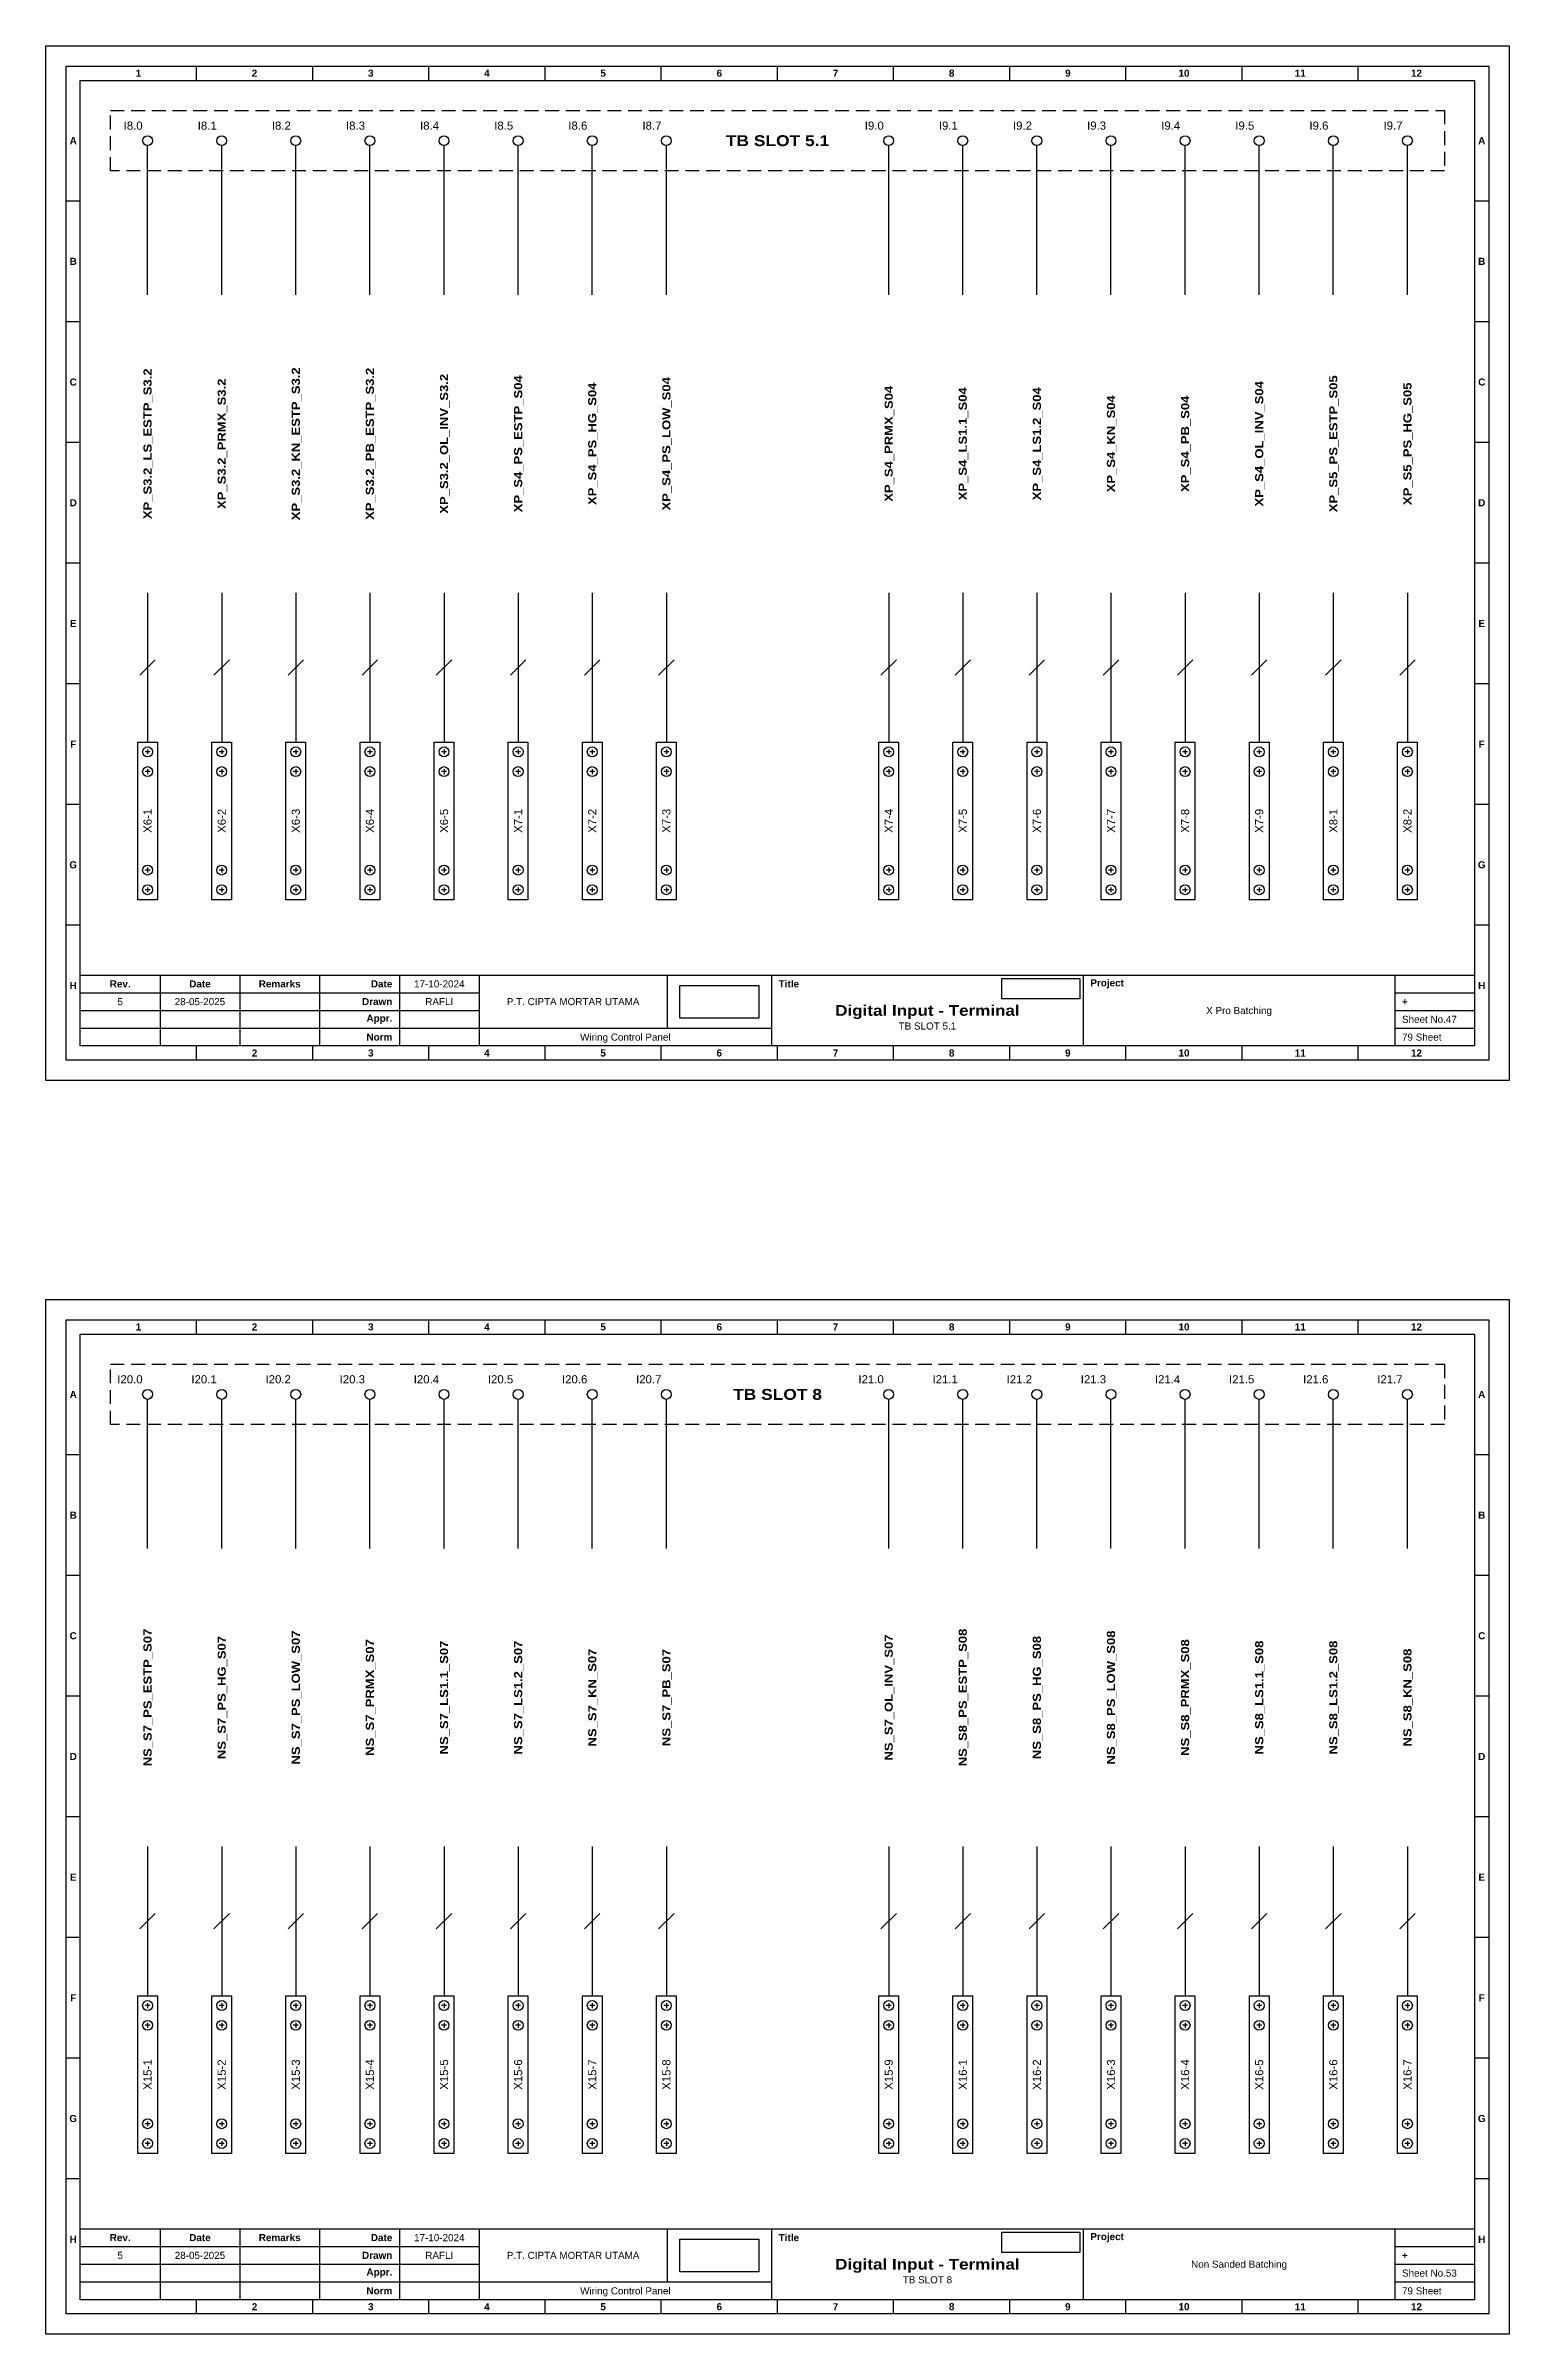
# Model space of a CAD drawing. Header units: millimetres. Extents: x 1758 to 3576, y 1915 to 2566.
# Drawn here: x 1758.5 to 2027.8, y 1914.5 to 2335.6 of the extents above; entities that cross this region are included whole.
import ezdxf
from ezdxf.enums import TextEntityAlignment as Align

# ---------------------------------------------------------------- set-up
doc = ezdxf.new("R2010")
doc.units = ezdxf.units.MM
doc.linetypes.add('HIDDEN', pattern=[9.525, 6.35, -3.175])
doc.styles.add('Bold', font='ariblk.ttf', dxfattribs={"height": 25.4})
doc.styles.get("Standard").update_dxf_attribs({"font": 'arial.ttf'})
picture_1 = doc.add_image_def('image1.png', size_in_pixel=(2048, 847))
picture_2 = doc.add_image_def('image2.png', size_in_pixel=(2092, 542))

# ---------------------------------------------------------------- blocks, each defined once
blk = doc.blocks.new('KOP MU PROJECT')
at = {"color": 6, "ltscale": 50}
for p, q in [((27.74, 184.05), (27.74, 186.66)), ((49.13, 184.05), (49.13, 186.66)), ((70.51, 184.05), (70.51, 186.66)), ((91.89, 184.05), (91.89, 186.66)), ((113.27, 184.05), (113.27, 186.66)), ((134.66, 184.05), (134.66, 186.66)), ((156.04, 184.05), (156.04, 186.66)), ((177.42, 184.05), (177.42, 186.66)), ((198.8, 184.05), (198.8, 186.66)), ((220.19, 184.05), (220.19, 186.66)), ((241.57, 184.05), (241.57, 186.66)), ((6.36, 161.84), (3.75, 161.84)), ((265.59, 161.84), (262.98, 161.84)), ((6.36, 139.63), (3.75, 139.63)), ((265.59, 139.63), (262.98, 139.63)), ((6.36, 117.42), (3.75, 117.42)), ((265.59, 117.42), (262.98, 117.42)), ((6.36, 95.22), (3.75, 95.22)), ((265.59, 95.22), (262.98, 95.22)), ((6.36, 73.01), (3.75, 73.01)), ((265.59, 73.01), (262.98, 73.01)), ((6.36, 50.8), (3.75, 50.8)), ((265.59, 50.8), (262.98, 50.8)), ((6.36, 28.59), (3.75, 28.59)), ((265.59, 28.59), (262.98, 28.59)), ((27.74, 3.75), (27.74, 6.36)), ((49.13, 3.75), (49.13, 6.36)), ((70.51, 3.75), (70.51, 6.36)), ((91.89, 3.75), (91.89, 6.36)), ((113.27, 3.75), (113.27, 6.36)), ((134.66, 3.75), (134.66, 6.36)), ((156.04, 3.75), (156.04, 6.36)), ((177.42, 3.75), (177.42, 6.36)), ((198.8, 3.75), (198.8, 6.36)), ((220.19, 3.75), (220.19, 6.36)), ((241.57, 3.75), (241.57, 6.36))]:
    blk.add_line(p, q, dxfattribs=at)
at = {"ltscale": 50}
for p, q in [((6.36, 19.41), (262.98, 19.41)), ((21.04, 19.41), (21.04, 6.36)), ((35.72, 19.41), (35.72, 6.36)), ((50.41, 19.41), (50.41, 6.36)), ((65.09, 19.41), (65.09, 6.36)), ((79.77, 19.41), (79.77, 6.36)), ((114.35, 19.41), (114.35, 9.62)), ((133.6, 19.41), (133.6, 6.36)), ((190.95, 19.41), (190.95, 6.36)), ((248.3, 19.41), (248.3, 6.36)), ((6.36, 16.15), (79.77, 16.15)), ((6.36, 12.89), (79.77, 12.89)), ((248.3, 16.15), (262.98, 16.15)), ((248.3, 12.89), (262.98, 12.89)), ((6.36, 9.62), (133.6, 9.62)), ((248.3, 9.62), (262.98, 9.62))]:
    blk.add_line(p, q, dxfattribs=at)
at = {"color": 1, "ltscale": 50}
blk.add_lwpolyline([(269.34, 0), (0, 0), (0, 190.41), (269.34, 190.41)], close=True, dxfattribs=at)
at = {"color": 6, "ltscale": 50}
for points in [[(265.59, 3.75), (3.75, 3.75), (3.75, 186.66), (265.59, 186.66)], [(262.98, 6.36), (6.36, 6.36), (6.36, 184.05), (262.98, 184.05)]]:
    blk.add_lwpolyline(points, close=True, dxfattribs=at)
at = {"ltscale": 50, "char_height": 1.305, "attachment_point": 4}
for s, width, heights, insert in [('\\pxqc;{\\fArial|b1|i0|c0|p34;1}', 21.3825, [2.51], (6.36, 185.36)), ('\\pxqc;{\\fArial|b1|i0|c0|p34;2}', 21.3825, [2.51], (27.74, 185.36)), ('\\pxqc;{\\fArial|b1|i0|c0|p34;3}', 21.3825, [2.51], (49.13, 185.36)), ('\\pxqc;{\\fArial|b1|i0|c0|p34;4}', 21.3825, [2.51], (70.51, 185.36)), ('\\pxqc;{\\fArial|b1|i0|c0|p34;5}', 21.3825, [2.51], (91.89, 185.36)), ('\\pxqc;{\\fArial|b1|i0|c0|p34;6}', 21.3825, [2.51], (113.27, 185.36)), ('\\pxqc;{\\fArial|b1|i0|c0|p34;7}', 21.3825, [2.51], (134.66, 185.36)), ('\\pxqc;{\\fArial|b1|i0|c0|p34;8}', 21.3825, [2.51], (156.04, 185.36)), ('\\pxqc;{\\fArial|b1|i0|c0|p34;9}', 21.3825, [2.51], (177.42, 185.36)), ('\\pxqc;{\\fArial|b1|i0|c0|p34;10}', 21.3825, [2.51], (198.8, 185.36)), ('\\pxqc;{\\fArial|b1|i0|c0|p34;11}', 21.3825, [2.51], (220.19, 185.36)), ('\\pxqc;{\\fArial|b1|i0|c0|p34;12}', 21.3825, [2.51], (241.57, 185.36)), ('\\pxqc;{\\fArial|b1|i0|c0|p34;A}', 2.61, [2.51], (3.75, 172.95)), ('\\pxqc;{\\fArial|b1|i0|c0|p34;A}', 2.61, [2.51], (262.98, 172.95)), ('\\pxqc;{\\fArial|b1|i0|c0|p34;B}', 2.61, [2.51], (3.75, 150.74)), ('\\pxqc;{\\fArial|b1|i0|c0|p34;B}', 2.61, [2.51], (262.98, 150.74)), ('\\pxqc;{\\fArial|b1|i0|c0|p34;C}', 2.61, [2.51], (3.75, 128.53)), ('\\pxqc;{\\fArial|b1|i0|c0|p34;C}', 2.61, [2.51], (262.98, 128.53)), ('\\pxqc;{\\fArial|b1|i0|c0|p34;D}', 2.61, [2.51], (3.75, 106.32)), ('\\pxqc;{\\fArial|b1|i0|c0|p34;D}', 2.61, [2.51], (262.98, 106.32)), ('\\pxqc;{\\fArial|b1|i0|c0|p34;E}', 2.61, [2.51], (3.75, 84.11)), ('\\pxqc;{\\fArial|b1|i0|c0|p34;E}', 2.61, [2.51], (262.98, 84.11)), ('\\pxqc;{\\fArial|b1|i0|c0|p34;F}', 2.61, [2.51], (3.75, 61.9)), ('\\pxqc;{\\fArial|b1|i0|c0|p34;F}', 2.61, [2.51], (262.98, 61.9)), ('\\pxqc;{\\fArial|b1|i0|c0|p34;G}', 2.61, [2.51], (3.75, 39.69)), ('\\pxqc;{\\fArial|b1|i0|c0|p34;G}', 2.61, [2.51], (262.98, 39.69)), ('\\pxqc;{\\fArial|b1|i0|c0|p34;H}', 2.61, [2.51], (3.75, 17.47)), ('\\pxqc;{\\fArial|b1|i0|c0|p34;Rev.}', 14.6811, [2.88], (6.36, 17.78)), ('\\pxqc;{\\fArial|b1|i0|c0|p34;Date}', 14.6811, [2.88], (21.04, 17.78)), ('\\pxqc;{\\fArial|b1|i0|c0|p34;Remarks}', 14.6811, [2.88], (35.72, 17.78)), ('\\pxqr;{\\fArial|b1|i0|c0|p34;Date}', 13.3761, [2.88], (50.41, 17.78)), ('\\pxql;{\\fArial|b1|i0|c0|p34;Title}', 50.2419, [2.88], (134.9, 17.78)), ('\\pxql;{\\fArial|b1|i0|c0|p34;Project}', 50.2419, [2.88], (192.25, 17.78)), ('\\pxqc;{\\fArial|b1|i0|c0|p34;H}', 2.61, [2.51], (262.98, 17.47)), ('\\pxqr;{\\fArial|b1|i0|c0|p34;Drawn}', 13.3761, [2.88], (50.41, 14.52)), ('\\pxql;{\\fArial|b1|i0|c0|p34;+}', 14.6811, [2.88], (249.61, 14.52)), ('\\pxqr;{\\fArial|b1|i0|c0|p34;Appr.}', 13.3761, [2.88], (50.41, 11.26)), ('\\pxqr;{\\fArial|b1|i0|c0|p34;Norm}', 13.3761, [2.88], (50.41, 7.99)), ('\\pxqc;{\\fArial|b1|i0|c0|p34;2}', 21.3825, [2.51], (27.74, 5.06)), ('\\pxqc;{\\fArial|b1|i0|c0|p34;3}', 21.3825, [2.51], (49.13, 5.06)), ('\\pxqc;{\\fArial|b1|i0|c0|p34;4}', 21.3825, [2.51], (70.51, 5.06)), ('\\pxqc;{\\fArial|b1|i0|c0|p34;5}', 21.3825, [2.51], (91.89, 5.06)), ('\\pxqc;{\\fArial|b1|i0|c0|p34;6}', 21.3825, [2.51], (113.27, 5.06)), ('\\pxqc;{\\fArial|b1|i0|c0|p34;7}', 21.3825, [2.51], (134.66, 5.06)), ('\\pxqc;{\\fArial|b1|i0|c0|p34;8}', 21.3825, [2.51], (156.04, 5.06)), ('\\pxqc;{\\fArial|b1|i0|c0|p34;9}', 21.3825, [2.51], (177.42, 5.06)), ('\\pxqc;{\\fArial|b1|i0|c0|p34;10}', 21.3825, [2.51], (198.8, 5.06)), ('\\pxqc;{\\fArial|b1|i0|c0|p34;11}', 21.3825, [2.51], (220.19, 5.06)), ('\\pxqc;{\\fArial|b1|i0|c0|p34;12}', 21.3825, [2.51], (241.57, 5.06))]:
    blk.add_mtext_dynamic_manual_height_columns(s, width=width, gutter_width=0.0326, heights=heights, dxfattribs=dict(at, insert=insert))
at = {"ltscale": 50}
for tag, p in [('DATECREATED', (72.43, 17.78)), ('REV', (13.7, 14.52)), ('REVDATE', (28.38, 14.52)), ('REMARKS', (43.06, 14.52)), ('DRAWN', (72.43, 14.52)), ('COMPANY', (97.06, 14.52)), ('PROJECT', (219.62, 12.89)), ('NORM', (72.43, 7.99)), ('APPR', (72.43, 11.26)), ('DRAWINGCATEGORY', (106.68, 7.99)), ('DESCRIPTION', (162.27, 10.03))]:
    blk.add_attdef(tag, text='', height=1.3, dxfattribs=at).set_placement(p, align=Align.MIDDLE_CENTER)
at = {"ltscale": 50, "style": 'Bold'}
blk.add_attdef('TITLE', text='', height=1.96, dxfattribs=at).set_placement((162.27, 12.89), align=Align.MIDDLE_CENTER)
at = {"ltscale": 50}
for tag, p in [('TOTALSHEET', (249.61, 7.99)), ('SHEETNUMBER', (249.61, 11.26))]:
    blk.add_attdef(tag, text='', height=1.3, dxfattribs=at).set_placement(p, align=Align.MIDDLE_LEFT)
image = blk.add_image(picture_1, insert=(116.72, 11.48), size_in_units=(14.5, 6), dxfattribs=at)
image.dxf.flags = 15
image = blk.add_image(picture_2, insert=(175.94, 15.04), size_in_units=(14.36, 3.72), dxfattribs=at)
image.dxf.flags = 15

msp = doc.modelspace()

# ---------------------------------------------------------------- linework, layer by layer
at = {"color": 146, "true_color": 0x105689}
for p, q in [((1777.22, 2289.83), (1777.22, 2317.27)), ((1790.86, 2289.83), (1790.86, 2317.27)), ((1804.5, 2289.83), (1804.5, 2317.27)), ((1818.14, 2289.83), (1818.14, 2317.27)), ((1831.78, 2289.83), (1831.78, 2317.27)), ((1845.42, 2289.83), (1845.42, 2317.27)), ((1859.06, 2289.83), (1859.06, 2317.27)), ((1872.7, 2289.83), (1872.7, 2317.27)), ((1913.62, 2289.83), (1913.62, 2317.27)), ((1927.25, 2289.83), (1927.25, 2317.27)), ((1940.89, 2289.83), (1940.89, 2317.27)), ((1954.53, 2289.83), (1954.53, 2317.27)), ((1968.17, 2289.83), (1968.17, 2317.27)), ((1981.81, 2289.83), (1981.81, 2317.27)), ((1995.45, 2289.83), (1995.45, 2317.27)), ((2009.09, 2289.83), (2009.09, 2317.27)), ((1777.22, 2234.96), (1777.22, 2207.52)), ((1790.86, 2234.96), (1790.86, 2207.52)), ((1804.5, 2234.96), (1804.5, 2207.52)), ((1818.14, 2234.96), (1818.14, 2207.52)), ((1831.78, 2234.96), (1831.78, 2207.52)), ((1845.42, 2234.96), (1845.42, 2207.52)), ((1859.06, 2234.96), (1859.06, 2207.52)), ((1872.7, 2234.96), (1872.7, 2207.52)), ((1913.62, 2234.96), (1913.62, 2207.52)), ((1927.25, 2234.96), (1927.25, 2207.52)), ((1940.89, 2234.96), (1940.89, 2207.52)), ((1954.53, 2234.96), (1954.53, 2207.52)), ((1968.17, 2234.96), (1968.17, 2207.52)), ((1981.81, 2234.96), (1981.81, 2207.52)), ((1995.45, 2234.96), (1995.45, 2207.52)), ((2009.09, 2234.96), (2009.09, 2207.52)), ((1775.8, 2219.83), (1778.63, 2222.66)), ((1789.44, 2219.83), (1792.27, 2222.66)), ((1803.08, 2219.83), (1805.91, 2222.66)), ((1816.72, 2219.83), (1819.55, 2222.66)), ((1830.36, 2219.83), (1833.19, 2222.66)), ((1844, 2219.83), (1846.83, 2222.66)), ((1857.64, 2219.83), (1860.47, 2222.66)), ((1871.28, 2219.83), (1874.11, 2222.66)), ((1912.2, 2219.83), (1915.03, 2222.66)), ((1925.84, 2219.83), (1928.67, 2222.66)), ((1939.48, 2219.83), (1942.31, 2222.66)), ((1953.12, 2219.83), (1955.95, 2222.66)), ((1966.76, 2219.83), (1969.59, 2222.66)), ((1980.4, 2219.83), (1983.23, 2222.66)), ((1994.04, 2219.83), (1996.87, 2222.66)), ((2007.68, 2219.83), (2010.51, 2222.66)), ((1777.22, 2059.13), (1777.22, 2086.57)), ((1790.86, 2059.13), (1790.86, 2086.57)), ((1804.5, 2059.13), (1804.5, 2086.57)), ((1818.14, 2059.13), (1818.14, 2086.57)), ((1831.78, 2059.13), (1831.78, 2086.57)), ((1845.42, 2059.13), (1845.42, 2086.57)), ((1859.06, 2059.13), (1859.06, 2086.57)), ((1872.7, 2059.13), (1872.7, 2086.57)), ((1913.62, 2059.13), (1913.62, 2086.57)), ((1927.25, 2059.13), (1927.25, 2086.57)), ((1940.89, 2059.13), (1940.89, 2086.57)), ((1954.53, 2059.13), (1954.53, 2086.57)), ((1968.17, 2059.13), (1968.17, 2086.57)), ((1981.81, 2059.13), (1981.81, 2086.57)), ((1995.45, 2059.13), (1995.45, 2086.57)), ((2009.09, 2059.13), (2009.09, 2086.57)), ((1777.22, 2004.26), (1777.22, 1976.82)), ((1790.86, 2004.26), (1790.86, 1976.82)), ((1804.5, 2004.26), (1804.5, 1976.82)), ((1818.14, 2004.26), (1818.14, 1976.82)), ((1831.78, 2004.26), (1831.78, 1976.82)), ((1845.42, 2004.26), (1845.42, 1976.82)), ((1859.06, 2004.26), (1859.06, 1976.82)), ((1872.7, 2004.26), (1872.7, 1976.82)), ((1913.62, 2004.26), (1913.62, 1976.82)), ((1927.25, 2004.26), (1927.25, 1976.82)), ((1940.89, 2004.26), (1940.89, 1976.82)), ((1954.53, 2004.26), (1954.53, 1976.82)), ((1968.17, 2004.26), (1968.17, 1976.82)), ((1981.81, 2004.26), (1981.81, 1976.82)), ((1995.45, 2004.26), (1995.45, 1976.82)), ((2009.09, 2004.26), (2009.09, 1976.82)), ((1775.8, 1989.12), (1778.63, 1991.95)), ((1789.44, 1989.12), (1792.27, 1991.95)), ((1803.08, 1989.12), (1805.91, 1991.95)), ((1816.72, 1989.12), (1819.55, 1991.95)), ((1830.36, 1989.12), (1833.19, 1991.95)), ((1844, 1989.12), (1846.83, 1991.95)), ((1857.64, 1989.12), (1860.47, 1991.95)), ((1871.28, 1989.12), (1874.11, 1991.95)), ((1912.2, 1989.12), (1915.03, 1991.95)), ((1925.84, 1989.12), (1928.67, 1991.95)), ((1939.48, 1989.12), (1942.31, 1991.95)), ((1953.12, 1989.12), (1955.95, 1991.95)), ((1966.76, 1989.12), (1969.59, 1991.95)), ((1980.4, 1989.12), (1983.23, 1991.95)), ((1994.04, 1989.12), (1996.87, 1991.95)), ((2007.68, 1989.12), (2010.51, 1991.95))]:
    msp.add_line(p, q, dxfattribs=at)
at = {"color": 6}
for p, q in [((1777.67, 2205.71), (1776.76, 2205.71)), ((1777.22, 2206.16), (1777.22, 2205.26)), ((1777.22, 2202.54), (1777.22, 2201.63)), ((1791.31, 2205.71), (1790.4, 2205.71)), ((1790.86, 2206.16), (1790.86, 2205.26)), ((1790.86, 2202.54), (1790.86, 2201.63)), ((1804.95, 2205.71), (1804.04, 2205.71)), ((1804.5, 2206.16), (1804.5, 2205.26)), ((1804.5, 2202.54), (1804.5, 2201.63)), ((1818.59, 2205.71), (1817.68, 2205.71)), ((1818.14, 2206.16), (1818.14, 2205.26)), ((1818.14, 2202.54), (1818.14, 2201.63)), ((1832.23, 2205.71), (1831.32, 2205.71)), ((1831.78, 2206.16), (1831.78, 2205.26)), ((1831.78, 2202.54), (1831.78, 2201.63)), ((1845.87, 2205.71), (1844.96, 2205.71)), ((1845.42, 2206.16), (1845.42, 2205.26)), ((1845.42, 2202.54), (1845.42, 2201.63)), ((1859.51, 2205.71), (1858.6, 2205.71)), ((1859.06, 2206.16), (1859.06, 2205.26)), ((1859.06, 2202.54), (1859.06, 2201.63)), ((1873.15, 2205.71), (1872.24, 2205.71)), ((1872.7, 2206.16), (1872.7, 2205.26)), ((1872.7, 2202.54), (1872.7, 2201.63)), ((1914.07, 2205.71), (1913.16, 2205.71)), ((1913.62, 2206.16), (1913.62, 2205.26)), ((1913.62, 2202.54), (1913.62, 2201.63)), ((1927.71, 2205.71), (1926.8, 2205.71)), ((1927.25, 2206.16), (1927.25, 2205.26)), ((1927.25, 2202.54), (1927.25, 2201.63)), ((1941.35, 2205.71), (1940.44, 2205.71)), ((1940.89, 2206.16), (1940.89, 2205.26)), ((1940.89, 2202.54), (1940.89, 2201.63)), ((1954.99, 2205.71), (1954.08, 2205.71)), ((1954.53, 2206.16), (1954.53, 2205.26)), ((1954.53, 2202.54), (1954.53, 2201.63)), ((1968.63, 2205.71), (1967.72, 2205.71)), ((1968.17, 2206.16), (1968.17, 2205.26)), ((1968.17, 2202.54), (1968.17, 2201.63)), ((1982.27, 2205.71), (1981.36, 2205.71)), ((1981.81, 2206.16), (1981.81, 2205.26)), ((1981.81, 2202.54), (1981.81, 2201.63)), ((1995.91, 2205.71), (1995, 2205.71)), ((1995.45, 2206.16), (1995.45, 2205.26)), ((1995.45, 2202.54), (1995.45, 2201.63)), ((2009.55, 2205.71), (2008.64, 2205.71)), ((2009.09, 2206.16), (2009.09, 2205.26)), ((2009.09, 2202.54), (2009.09, 2201.63)), ((1777.67, 2202.08), (1776.76, 2202.08)), ((1791.31, 2202.08), (1790.4, 2202.08)), ((1804.95, 2202.08), (1804.04, 2202.08)), ((1818.59, 2202.08), (1817.68, 2202.08)), ((1832.23, 2202.08), (1831.32, 2202.08)), ((1845.87, 2202.08), (1844.96, 2202.08)), ((1859.51, 2202.08), (1858.6, 2202.08)), ((1873.15, 2202.08), (1872.24, 2202.08)), ((1914.07, 2202.08), (1913.16, 2202.08)), ((1927.71, 2202.08), (1926.8, 2202.08)), ((1941.35, 2202.08), (1940.44, 2202.08)), ((1954.99, 2202.08), (1954.08, 2202.08)), ((1968.63, 2202.08), (1967.72, 2202.08)), ((1982.27, 2202.08), (1981.36, 2202.08)), ((1995.91, 2202.08), (1995, 2202.08)), ((2009.55, 2202.08), (2008.64, 2202.08)), ((1777.67, 2183.95), (1776.76, 2183.95)), ((1777.22, 2184.41), (1777.22, 2183.5)), ((1791.31, 2183.95), (1790.4, 2183.95)), ((1790.86, 2184.41), (1790.86, 2183.5)), ((1804.95, 2183.95), (1804.04, 2183.95)), ((1804.5, 2184.41), (1804.5, 2183.5)), ((1818.59, 2183.95), (1817.68, 2183.95)), ((1818.14, 2184.41), (1818.14, 2183.5)), ((1832.23, 2183.95), (1831.32, 2183.95)), ((1831.78, 2184.41), (1831.78, 2183.5)), ((1845.87, 2183.95), (1844.96, 2183.95)), ((1845.42, 2184.41), (1845.42, 2183.5)), ((1859.51, 2183.95), (1858.6, 2183.95)), ((1859.06, 2184.41), (1859.06, 2183.5)), ((1873.15, 2183.95), (1872.24, 2183.95)), ((1872.7, 2184.41), (1872.7, 2183.5)), ((1914.07, 2183.95), (1913.16, 2183.95)), ((1913.62, 2184.41), (1913.62, 2183.5)), ((1927.71, 2183.95), (1926.8, 2183.95)), ((1927.25, 2184.41), (1927.25, 2183.5)), ((1941.35, 2183.95), (1940.44, 2183.95)), ((1940.89, 2184.41), (1940.89, 2183.5)), ((1954.99, 2183.95), (1954.08, 2183.95)), ((1954.53, 2184.41), (1954.53, 2183.5)), ((1968.63, 2183.95), (1967.72, 2183.95)), ((1968.17, 2184.41), (1968.17, 2183.5)), ((1982.27, 2183.95), (1981.36, 2183.95)), ((1981.81, 2184.41), (1981.81, 2183.5)), ((1995.91, 2183.95), (1995, 2183.95)), ((1995.45, 2184.41), (1995.45, 2183.5)), ((2009.55, 2183.95), (2008.64, 2183.95)), ((2009.09, 2184.41), (2009.09, 2183.5)), ((1777.67, 2180.33), (1776.76, 2180.33)), ((1777.22, 2180.78), (1777.22, 2179.87)), ((1791.31, 2180.33), (1790.4, 2180.33)), ((1790.86, 2180.78), (1790.86, 2179.87)), ((1804.95, 2180.33), (1804.04, 2180.33)), ((1804.5, 2180.78), (1804.5, 2179.87)), ((1818.59, 2180.33), (1817.68, 2180.33)), ((1818.14, 2180.78), (1818.14, 2179.87)), ((1832.23, 2180.33), (1831.32, 2180.33)), ((1831.78, 2180.78), (1831.78, 2179.87)), ((1845.87, 2180.33), (1844.96, 2180.33)), ((1845.42, 2180.78), (1845.42, 2179.87)), ((1859.51, 2180.33), (1858.6, 2180.33)), ((1859.06, 2180.78), (1859.06, 2179.87)), ((1873.15, 2180.33), (1872.24, 2180.33)), ((1872.7, 2180.78), (1872.7, 2179.87)), ((1914.07, 2180.33), (1913.16, 2180.33)), ((1913.62, 2180.78), (1913.62, 2179.87)), ((1927.71, 2180.33), (1926.8, 2180.33)), ((1927.25, 2180.78), (1927.25, 2179.87)), ((1941.35, 2180.33), (1940.44, 2180.33)), ((1940.89, 2180.78), (1940.89, 2179.87)), ((1954.99, 2180.33), (1954.08, 2180.33)), ((1954.53, 2180.78), (1954.53, 2179.87)), ((1968.63, 2180.33), (1967.72, 2180.33)), ((1968.17, 2180.78), (1968.17, 2179.87)), ((1982.27, 2180.33), (1981.36, 2180.33)), ((1981.81, 2180.78), (1981.81, 2179.87)), ((1995.91, 2180.33), (1995, 2180.33)), ((1995.45, 2180.78), (1995.45, 2179.87)), ((2009.55, 2180.33), (2008.64, 2180.33)), ((2009.09, 2180.78), (2009.09, 2179.87)), ((1777.22, 1975.46), (1777.22, 1974.55)), ((1790.86, 1975.46), (1790.86, 1974.55)), ((1804.5, 1975.46), (1804.5, 1974.55)), ((1818.14, 1975.46), (1818.14, 1974.55)), ((1831.78, 1975.46), (1831.78, 1974.55)), ((1845.42, 1975.46), (1845.42, 1974.55)), ((1859.06, 1975.46), (1859.06, 1974.55)), ((1872.7, 1975.46), (1872.7, 1974.55)), ((1913.62, 1975.46), (1913.62, 1974.55)), ((1927.25, 1975.46), (1927.25, 1974.55)), ((1940.89, 1975.46), (1940.89, 1974.55)), ((1954.53, 1975.46), (1954.53, 1974.55)), ((1968.17, 1975.46), (1968.17, 1974.55)), ((1981.81, 1975.46), (1981.81, 1974.55)), ((1995.45, 1975.46), (1995.45, 1974.55)), ((2009.09, 1975.46), (2009.09, 1974.55)), ((1777.67, 1975.01), (1776.76, 1975.01)), ((1777.67, 1971.38), (1776.76, 1971.38)), ((1777.22, 1971.83), (1777.22, 1970.93)), ((1791.31, 1975.01), (1790.4, 1975.01)), ((1791.31, 1971.38), (1790.4, 1971.38)), ((1790.86, 1971.83), (1790.86, 1970.93)), ((1804.95, 1975.01), (1804.04, 1975.01)), ((1804.95, 1971.38), (1804.04, 1971.38)), ((1804.5, 1971.83), (1804.5, 1970.93)), ((1818.59, 1975.01), (1817.68, 1975.01)), ((1818.59, 1971.38), (1817.68, 1971.38)), ((1818.14, 1971.83), (1818.14, 1970.93)), ((1832.23, 1975.01), (1831.32, 1975.01)), ((1832.23, 1971.38), (1831.32, 1971.38)), ((1831.78, 1971.83), (1831.78, 1970.93)), ((1845.87, 1975.01), (1844.96, 1975.01)), ((1845.87, 1971.38), (1844.96, 1971.38)), ((1845.42, 1971.83), (1845.42, 1970.93)), ((1859.51, 1975.01), (1858.6, 1975.01)), ((1859.51, 1971.38), (1858.6, 1971.38)), ((1859.06, 1971.83), (1859.06, 1970.93)), ((1873.15, 1975.01), (1872.24, 1975.01)), ((1873.15, 1971.38), (1872.24, 1971.38)), ((1872.7, 1971.83), (1872.7, 1970.93)), ((1914.07, 1975.01), (1913.16, 1975.01)), ((1914.07, 1971.38), (1913.16, 1971.38)), ((1913.62, 1971.83), (1913.62, 1970.93)), ((1927.71, 1975.01), (1926.8, 1975.01)), ((1927.71, 1971.38), (1926.8, 1971.38)), ((1927.25, 1971.83), (1927.25, 1970.93)), ((1941.35, 1975.01), (1940.44, 1975.01)), ((1941.35, 1971.38), (1940.44, 1971.38)), ((1940.89, 1971.83), (1940.89, 1970.93)), ((1954.99, 1975.01), (1954.08, 1975.01)), ((1954.99, 1971.38), (1954.08, 1971.38)), ((1954.53, 1971.83), (1954.53, 1970.93)), ((1968.63, 1975.01), (1967.72, 1975.01)), ((1968.63, 1971.38), (1967.72, 1971.38)), ((1968.17, 1971.83), (1968.17, 1970.93)), ((1982.27, 1975.01), (1981.36, 1975.01)), ((1982.27, 1971.38), (1981.36, 1971.38)), ((1981.81, 1971.83), (1981.81, 1970.93)), ((1995.91, 1975.01), (1995, 1975.01)), ((1995.91, 1971.38), (1995, 1971.38)), ((1995.45, 1971.83), (1995.45, 1970.93)), ((2009.55, 1975.01), (2008.64, 1975.01)), ((2009.55, 1971.38), (2008.64, 1971.38)), ((2009.09, 1971.83), (2009.09, 1970.93)), ((1777.67, 1953.25), (1776.76, 1953.25)), ((1777.22, 1953.7), (1777.22, 1952.79)), ((1777.22, 1950.07), (1777.22, 1949.17)), ((1791.31, 1953.25), (1790.4, 1953.25)), ((1790.86, 1953.7), (1790.86, 1952.79)), ((1790.86, 1950.07), (1790.86, 1949.17)), ((1804.95, 1953.25), (1804.04, 1953.25)), ((1804.5, 1953.7), (1804.5, 1952.79)), ((1804.5, 1950.07), (1804.5, 1949.17)), ((1818.59, 1953.25), (1817.68, 1953.25)), ((1818.14, 1953.7), (1818.14, 1952.79)), ((1818.14, 1950.07), (1818.14, 1949.17)), ((1832.23, 1953.25), (1831.32, 1953.25)), ((1831.78, 1953.7), (1831.78, 1952.79)), ((1831.78, 1950.07), (1831.78, 1949.17)), ((1845.87, 1953.25), (1844.96, 1953.25)), ((1845.42, 1953.7), (1845.42, 1952.79)), ((1845.42, 1950.07), (1845.42, 1949.17)), ((1859.51, 1953.25), (1858.6, 1953.25)), ((1859.06, 1953.7), (1859.06, 1952.79)), ((1859.06, 1950.07), (1859.06, 1949.17)), ((1873.15, 1953.25), (1872.24, 1953.25)), ((1872.7, 1953.7), (1872.7, 1952.79)), ((1872.7, 1950.07), (1872.7, 1949.17)), ((1914.07, 1953.25), (1913.16, 1953.25)), ((1913.62, 1953.7), (1913.62, 1952.79)), ((1913.62, 1950.07), (1913.62, 1949.17)), ((1927.71, 1953.25), (1926.8, 1953.25)), ((1927.25, 1953.7), (1927.25, 1952.79)), ((1927.25, 1950.07), (1927.25, 1949.17)), ((1941.35, 1953.25), (1940.44, 1953.25)), ((1940.89, 1953.7), (1940.89, 1952.79)), ((1940.89, 1950.07), (1940.89, 1949.17)), ((1954.99, 1953.25), (1954.08, 1953.25)), ((1954.53, 1953.7), (1954.53, 1952.79)), ((1954.53, 1950.07), (1954.53, 1949.17)), ((1968.63, 1953.25), (1967.72, 1953.25)), ((1968.17, 1953.7), (1968.17, 1952.79)), ((1968.17, 1950.07), (1968.17, 1949.17)), ((1982.27, 1953.25), (1981.36, 1953.25)), ((1981.81, 1953.7), (1981.81, 1952.79)), ((1981.81, 1950.07), (1981.81, 1949.17)), ((1995.91, 1953.25), (1995, 1953.25)), ((1995.45, 1953.7), (1995.45, 1952.79)), ((1995.45, 1950.07), (1995.45, 1949.17)), ((2009.55, 1953.25), (2008.64, 1953.25)), ((2009.09, 1953.7), (2009.09, 1952.79)), ((2009.09, 1950.07), (2009.09, 1949.17)), ((1777.67, 1949.62), (1776.76, 1949.62)), ((1791.31, 1949.62), (1790.4, 1949.62)), ((1804.95, 1949.62), (1804.04, 1949.62)), ((1818.59, 1949.62), (1817.68, 1949.62)), ((1832.23, 1949.62), (1831.32, 1949.62)), ((1845.87, 1949.62), (1844.96, 1949.62)), ((1859.51, 1949.62), (1858.6, 1949.62)), ((1873.15, 1949.62), (1872.24, 1949.62)), ((1914.07, 1949.62), (1913.16, 1949.62)), ((1927.71, 1949.62), (1926.8, 1949.62)), ((1941.35, 1949.62), (1940.44, 1949.62)), ((1954.99, 1949.62), (1954.08, 1949.62)), ((1968.63, 1949.62), (1967.72, 1949.62)), ((1982.27, 1949.62), (1981.36, 1949.62)), ((1995.91, 1949.62), (1995, 1949.62)), ((2009.55, 1949.62), (2008.64, 1949.62))]:
    msp.add_line(p, q, dxfattribs=at)
at = {"linetype": 'HIDDEN', "ltscale": 0.4}
for points in [[(1770.4, 2323.73), (2015.91, 2323.73), (2015.91, 2312.63), (1770.4, 2312.63)], [(1770.4, 2093.02), (2015.91, 2093.02), (2015.91, 2081.92), (1770.4, 2081.92)]]:
    msp.add_lwpolyline(points, close=True, dxfattribs=at)
at = {"color": 6}
for points in [[(1775.4, 2207.52), (1779.03, 2207.52), (1779.03, 2178.51), (1775.4, 2178.51)], [(1789.04, 2207.52), (1792.67, 2207.52), (1792.67, 2178.51), (1789.04, 2178.51)], [(1802.68, 2207.52), (1806.31, 2207.52), (1806.31, 2178.51), (1802.68, 2178.51)], [(1816.32, 2207.52), (1819.95, 2207.52), (1819.95, 2178.51), (1816.32, 2178.51)], [(1829.96, 2207.52), (1833.59, 2207.52), (1833.59, 2178.51), (1829.96, 2178.51)], [(1843.6, 2207.52), (1847.23, 2207.52), (1847.23, 2178.51), (1843.6, 2178.51)], [(1857.24, 2207.52), (1860.87, 2207.52), (1860.87, 2178.51), (1857.24, 2178.51)], [(1870.88, 2207.52), (1874.51, 2207.52), (1874.51, 2178.51), (1870.88, 2178.51)], [(1911.8, 2207.52), (1915.43, 2207.52), (1915.43, 2178.51), (1911.8, 2178.51)], [(1925.44, 2207.52), (1929.07, 2207.52), (1929.07, 2178.51), (1925.44, 2178.51)], [(1939.08, 2207.52), (1942.71, 2207.52), (1942.71, 2178.51), (1939.08, 2178.51)], [(1952.72, 2207.52), (1956.35, 2207.52), (1956.35, 2178.51), (1952.72, 2178.51)], [(1966.36, 2207.52), (1969.99, 2207.52), (1969.99, 2178.51), (1966.36, 2178.51)], [(1980, 2207.52), (1983.63, 2207.52), (1983.63, 2178.51), (1980, 2178.51)], [(1993.64, 2207.52), (1997.27, 2207.52), (1997.27, 2178.51), (1993.64, 2178.51)], [(2007.28, 2207.52), (2010.91, 2207.52), (2010.91, 2178.51), (2007.28, 2178.51)], [(1775.4, 1976.82), (1779.03, 1976.82), (1779.03, 1947.81), (1775.4, 1947.81)], [(1789.04, 1976.82), (1792.67, 1976.82), (1792.67, 1947.81), (1789.04, 1947.81)], [(1802.68, 1976.82), (1806.31, 1976.82), (1806.31, 1947.81), (1802.68, 1947.81)], [(1816.32, 1976.82), (1819.95, 1976.82), (1819.95, 1947.81), (1816.32, 1947.81)], [(1829.96, 1976.82), (1833.59, 1976.82), (1833.59, 1947.81), (1829.96, 1947.81)], [(1843.6, 1976.82), (1847.23, 1976.82), (1847.23, 1947.81), (1843.6, 1947.81)], [(1857.24, 1976.82), (1860.87, 1976.82), (1860.87, 1947.81), (1857.24, 1947.81)], [(1870.88, 1976.82), (1874.51, 1976.82), (1874.51, 1947.81), (1870.88, 1947.81)], [(1911.8, 1976.82), (1915.43, 1976.82), (1915.43, 1947.81), (1911.8, 1947.81)], [(1925.44, 1976.82), (1929.07, 1976.82), (1929.07, 1947.81), (1925.44, 1947.81)], [(1939.08, 1976.82), (1942.71, 1976.82), (1942.71, 1947.81), (1939.08, 1947.81)], [(1952.72, 1976.82), (1956.35, 1976.82), (1956.35, 1947.81), (1952.72, 1947.81)], [(1966.36, 1976.82), (1969.99, 1976.82), (1969.99, 1947.81), (1966.36, 1947.81)], [(1980, 1976.82), (1983.63, 1976.82), (1983.63, 1947.81), (1980, 1947.81)], [(1993.64, 1976.82), (1997.27, 1976.82), (1997.27, 1947.81), (1993.64, 1947.81)], [(2007.28, 1976.82), (2010.91, 1976.82), (2010.91, 1947.81), (2007.28, 1947.81)]]:
    msp.add_lwpolyline(points, close=True, dxfattribs=at)
at = {"color": 146, "ltscale": 500, "true_color": 0x105689}
for centre in [(1777.22, 2318.18), (1790.86, 2318.18), (1804.5, 2318.18), (1818.14, 2318.18), (1831.78, 2318.18), (1845.42, 2318.18), (1859.06, 2318.18), (1872.7, 2318.18), (1913.62, 2318.18), (1927.25, 2318.18), (1940.89, 2318.18), (1954.53, 2318.18), (1968.17, 2318.18), (1981.81, 2318.18), (1995.45, 2318.18), (2009.09, 2318.18), (1777.22, 2087.47), (1790.86, 2087.47), (1804.5, 2087.47), (1818.14, 2087.47), (1831.78, 2087.47), (1845.42, 2087.47), (1859.06, 2087.47), (1872.7, 2087.47), (1913.62, 2087.47), (1927.25, 2087.47), (1940.89, 2087.47), (1954.53, 2087.47), (1968.17, 2087.47), (1981.81, 2087.47), (1995.45, 2087.47), (2009.09, 2087.47)]:
    msp.add_circle(centre, 0.907, dxfattribs=at)
at = {"color": 6, "ltscale": 500}
for centre in [(1777.22, 2205.71), (1777.22, 2202.08), (1790.86, 2205.71), (1790.86, 2202.08), (1804.5, 2205.71), (1804.5, 2202.08), (1818.14, 2205.71), (1818.14, 2202.08), (1831.78, 2205.71), (1831.78, 2202.08), (1845.42, 2205.71), (1845.42, 2202.08), (1859.06, 2205.71), (1859.06, 2202.08), (1872.7, 2205.71), (1872.7, 2202.08), (1913.62, 2205.71), (1913.62, 2202.08), (1927.25, 2205.71), (1927.25, 2202.08), (1940.89, 2205.71), (1940.89, 2202.08), (1954.53, 2205.71), (1954.53, 2202.08), (1968.17, 2205.71), (1968.17, 2202.08), (1981.81, 2205.71), (1981.81, 2202.08), (1995.45, 2205.71), (1995.45, 2202.08), (2009.09, 2205.71), (2009.09, 2202.08), (1777.22, 2183.95), (1790.86, 2183.95), (1804.5, 2183.95), (1818.14, 2183.95), (1831.78, 2183.95), (1845.42, 2183.95), (1859.06, 2183.95), (1872.7, 2183.95), (1913.62, 2183.95), (1927.25, 2183.95), (1940.89, 2183.95), (1954.53, 2183.95), (1968.17, 2183.95), (1981.81, 2183.95), (1995.45, 2183.95), (2009.09, 2183.95), (1777.22, 2180.33), (1790.86, 2180.33), (1804.5, 2180.33), (1818.14, 2180.33), (1831.78, 2180.33), (1845.42, 2180.33), (1859.06, 2180.33), (1872.7, 2180.33), (1913.62, 2180.33), (1927.25, 2180.33), (1940.89, 2180.33), (1954.53, 2180.33), (1968.17, 2180.33), (1981.81, 2180.33), (1995.45, 2180.33), (2009.09, 2180.33), (1777.22, 1975.01), (1790.86, 1975.01), (1804.5, 1975.01), (1818.14, 1975.01), (1831.78, 1975.01), (1845.42, 1975.01), (1859.06, 1975.01), (1872.7, 1975.01), (1913.62, 1975.01), (1927.25, 1975.01), (1940.89, 1975.01), (1954.53, 1975.01), (1968.17, 1975.01), (1981.81, 1975.01), (1995.45, 1975.01), (2009.09, 1975.01), (1777.22, 1971.38), (1790.86, 1971.38), (1804.5, 1971.38), (1818.14, 1971.38), (1831.78, 1971.38), (1845.42, 1971.38), (1859.06, 1971.38), (1872.7, 1971.38), (1913.62, 1971.38), (1927.25, 1971.38), (1940.89, 1971.38), (1954.53, 1971.38), (1968.17, 1971.38), (1981.81, 1971.38), (1995.45, 1971.38), (2009.09, 1971.38), (1777.22, 1953.25), (1790.86, 1953.25), (1804.5, 1953.25), (1818.14, 1953.25), (1831.78, 1953.25), (1845.42, 1953.25), (1859.06, 1953.25), (1872.7, 1953.25), (1913.62, 1953.25), (1927.25, 1953.25), (1940.89, 1953.25), (1954.53, 1953.25), (1968.17, 1953.25), (1981.81, 1953.25), (1995.45, 1953.25), (2009.09, 1953.25), (1777.22, 1949.62), (1790.86, 1949.62), (1804.5, 1949.62), (1818.14, 1949.62), (1831.78, 1949.62), (1845.42, 1949.62), (1859.06, 1949.62), (1872.7, 1949.62), (1913.62, 1949.62), (1927.25, 1949.62), (1940.89, 1949.62), (1954.53, 1949.62), (1968.17, 1949.62), (1981.81, 1949.62), (1995.45, 1949.62), (2009.09, 1949.62)]:
    msp.add_circle(centre, 0.907, dxfattribs=at)

# ---------------------------------------------------------------- block references
for p, values in [((1758.48, 2145.23), {'DESCRIPTION': 'TB SLOT 5.1', 'TITLE': 'Digital Input - Terminal', 'PROJECT': 'X Pro Batching', 'COMPANY': 'P.T. CIPTA MORTAR UTAMA', 'DRAWINGCATEGORY': 'Wiring Control Panel', 'DRAWN': 'RAFLI', 'DATECREATED': '17-10-2024', 'REVDATE': '28-05-2025', 'REV': '5', 'SHEETNUMBER': 'Sheet No.47', 'TOTALSHEET': '79 Sheet'}), ((1758.48, 1914.52), {'DESCRIPTION': 'TB SLOT 8', 'TITLE': 'Digital Input - Terminal', 'PROJECT': 'Non Sanded Batching', 'COMPANY': 'P.T. CIPTA MORTAR UTAMA', 'DRAWINGCATEGORY': 'Wiring Control Panel', 'DRAWN': 'RAFLI', 'DATECREATED': '17-10-2024', 'REVDATE': '28-05-2025', 'REV': '5', 'SHEETNUMBER': 'Sheet No.53', 'TOTALSHEET': '79 Sheet'})]:
    msp.add_blockref('KOP MU PROJECT', p).add_auto_attribs(values)

# ---------------------------------------------------------------- texts
at = {"ltscale": 500}
for s, p in [('I8.0', (1776.31, 2320.95)), ('I8.1', (1789.95, 2320.95)), ('I8.2', (1803.59, 2320.95)), ('I8.3', (1817.23, 2320.95)), ('I8.4', (1830.87, 2320.95)), ('I8.5', (1844.51, 2320.95)), ('I8.6', (1858.15, 2320.95)), ('I8.7', (1871.79, 2320.95)), ('I9.0', (1912.71, 2320.95)), ('I9.1', (1926.35, 2320.95)), ('I9.2', (1939.99, 2320.95)), ('I9.3', (1953.63, 2320.95)), ('I9.4', (1967.27, 2320.95)), ('I9.5', (1980.91, 2320.95)), ('I9.6', (1994.55, 2320.95)), ('I9.7', (2008.19, 2320.95)), ('I20.0', (1776.31, 2090.25)), ('I20.1', (1789.95, 2090.25)), ('I20.2', (1803.59, 2090.25)), ('I20.3', (1817.23, 2090.25)), ('I20.4', (1830.87, 2090.25)), ('I20.5', (1844.51, 2090.25)), ('I20.6', (1858.15, 2090.25)), ('I20.7', (1871.79, 2090.25)), ('I21.0', (1912.71, 2090.25)), ('I21.1', (1926.35, 2090.25)), ('I21.2', (1939.99, 2090.25)), ('I21.3', (1953.63, 2090.25)), ('I21.4', (1967.27, 2090.25)), ('I21.5', (1980.91, 2090.25)), ('I21.6', (1994.55, 2090.25)), ('I21.7', (2008.19, 2090.25))]:
    msp.add_text(s, height=1.5, dxfattribs=at).set_placement(p, align=Align.MIDDLE_RIGHT)
at = {"ltscale": 500, "style": 'Bold'}
for s, p in [('TB SLOT 5.1', (1893.16, 2318.18)), ('TB SLOT 8', (1893.16, 2087.47))]:
    msp.add_text(s, height=2, dxfattribs=at).set_placement(p, align=Align.MIDDLE_CENTER)
for s, p in [('XP_S3.2_LS_ESTP_S3.2', (1777.22, 2262.4)), ('XP_S3.2_PRMX_S3.2', (1790.86, 2262.4)), ('XP_S3.2_KN_ESTP_S3.2', (1804.5, 2262.4)), ('XP_S3.2_PB_ESTP_S3.2', (1818.14, 2262.4)), ('XP_S3.2_OL_INV_S3.2', (1831.78, 2262.4)), ('XP_S4_PS_ESTP_S04', (1845.42, 2262.4)), ('XP_S4_PS_LOW_S04', (1872.7, 2262.4)), ('XP_S5_PS_ESTP_S05', (1995.45, 2262.4)), ('XP_S4_PS_HG_S04', (1859.06, 2262.4)), ('XP_S4_PRMX_S04', (1913.62, 2262.4)), ('XP_S4_LS1.1_S04', (1927.25, 2262.4)), ('XP_S4_LS1.2_S04', (1940.89, 2262.4)), ('XP_S4_KN_S04', (1954.53, 2262.4)), ('XP_S4_PB_S04', (1968.17, 2262.4)), ('XP_S4_OL_INV_S04', (1981.81, 2262.4)), ('XP_S5_PS_HG_S05', (2009.09, 2262.4)), ('NS_S7_PS_ESTP_S07', (1777.22, 2031.69)), ('NS_S7_PS_HG_S07', (1790.86, 2031.69)), ('NS_S7_PS_LOW_S07', (1804.5, 2031.69)), ('NS_S7_OL_INV_S07', (1913.62, 2031.69)), ('NS_S8_PS_ESTP_S08', (1927.25, 2031.69)), ('NS_S8_PS_HG_S08', (1940.89, 2031.69)), ('NS_S8_PS_LOW_S08', (1954.53, 2031.69)), ('NS_S7_PRMX_S07', (1818.14, 2031.69)), ('NS_S7_LS1.1_S07', (1831.78, 2031.69)), ('NS_S7_LS1.2_S07', (1845.42, 2031.69)), ('NS_S7_KN_S07', (1859.06, 2031.69)), ('NS_S7_PB_S07', (1872.7, 2031.69)), ('NS_S8_PRMX_S08', (1968.17, 2031.69)), ('NS_S8_LS1.1_S08', (1981.81, 2031.69)), ('NS_S8_LS1.2_S08', (1995.45, 2031.69)), ('NS_S8_KN_S08', (2009.09, 2031.69))]:
    msp.add_text(s, height=1.5, rotation=90, dxfattribs=at).set_placement(p, align=Align.MIDDLE_CENTER)
at = {"ltscale": 500}
for s, p in [('X6-1', (1777.22, 2193.02)), ('X6-2', (1790.86, 2193.02)), ('X6-3', (1804.5, 2193.02)), ('X6-4', (1818.14, 2193.02)), ('X6-5', (1831.78, 2193.02)), ('X7-1', (1845.42, 2193.02)), ('X7-2', (1859.06, 2193.02)), ('X7-3', (1872.7, 2193.02)), ('X7-4', (1913.62, 2193.02)), ('X7-5', (1927.25, 2193.02)), ('X7-6', (1940.89, 2193.02)), ('X7-7', (1954.53, 2193.02)), ('X7-8', (1968.17, 2193.02)), ('X7-9', (1981.81, 2193.02)), ('X8-1', (1995.45, 2193.02)), ('X8-2', (2009.09, 2193.02)), ('X15-1', (1777.22, 1962.31)), ('X15-2', (1790.86, 1962.31)), ('X15-3', (1804.5, 1962.31)), ('X15-4', (1818.14, 1962.31)), ('X15-5', (1831.78, 1962.31)), ('X15-6', (1845.42, 1962.31)), ('X15-7', (1859.06, 1962.31)), ('X15-8', (1872.7, 1962.31)), ('X15-9', (1913.62, 1962.31)), ('X16-1', (1927.25, 1962.31)), ('X16-2', (1940.89, 1962.31)), ('X16-3', (1954.53, 1962.31)), ('X16-4', (1968.17, 1962.31)), ('X16-5', (1981.81, 1962.31)), ('X16-6', (1995.45, 1962.31)), ('X16-7', (2009.09, 1962.31))]:
    msp.add_text(s, height=1.5, rotation=90, dxfattribs=at).set_placement(p, align=Align.MIDDLE_CENTER)

doc.saveas('drawing.dxf')
